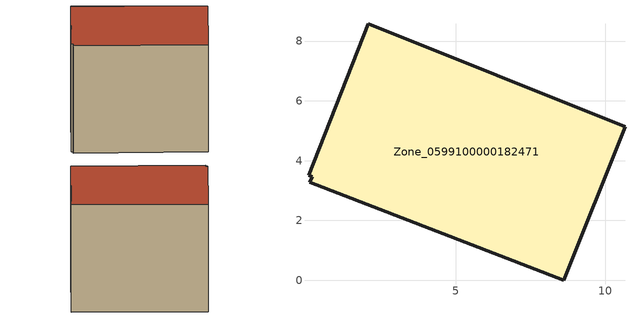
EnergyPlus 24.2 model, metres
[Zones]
Zone_0599100000182471
 floor ground (C_G): 0.11,3.28 0.19,3.46 0.08,3.51 2.08,8.58 10.66,5.13 8.61,0 z0.37
 wall outside (C_F): 8.61,0 10.66,5.13 2.08,8.58 0.08,3.51 0.19,3.46 0.11,3.28 8.61,0 z0.37:8.54
 roof outside (C_R): 0.19,3.46 0.11,3.28 8.61,0 10.66,5.13 2.08,8.58 0.08,3.51 z8.54
[BUILDING]
Pand.0599100000182471: North Axis=0; Terrain=City; Loads Convergence Tolerance Value=0.04; Temperature Convergence Tolerance Value=0.4; Solar Distribution=FullExterior; Maximum Number of Warmup Days=25; Minimum Number of Warmup Days=1
[Site:Location]
Rotterdam.The.Hague.AP_ZH_NLD Design_Conditions: Latitude=51.96; Longitude=4.45; Time Zone=1; Elevation=-4.5
[SITE:GROUNDTEMPERATURE:BUILDINGSURFACE]
18, 18, 18, 18, 18, 18, 18, 18, 18, 18, 18, 18
[MATERIAL] Thermal Absorptance=0.9; Solar Absorptance=0.7; Visible Absorptance=0.7
Name | Roughness | Thickness | Conductivity | Density | Specific Heat
G.TC.1965-1974 | MediumSmooth | 0.15 | 0.882353 | 540 | 1210
F.TC.1965-1974 | Rough | 0.3 | 0.697674 | 1920 | 840
R.TC.1965-1974 | MediumRough | 0.2 | 0.232558 | 1500 | 1000
[CONSTRUCTION]
C_G: G.TC.1965-1974
C_F: F.TC.1965-1974
C_R: R.TC.1965-1974
[ZONE]
Zone_0599100000182471: Type=1; Multiplier=1; Ceiling Height=Autocalculate; Volume=Autocalculate; Floor Area=autocalculate; Part of Total Floor Area=Yes
[ZONEINFILTRATION:DESIGNFLOWRATE]
Infil_Zone_0599100000182471: Zone or ZoneList or Space or SpaceList=Zone_0599100000182471; Schedule=AlwaysOn; Design Flow Rate Calculation Method=Flow/Area; Flow Rate per Floor Area=0.003; Constant Term Coefficient=1; Temperature Term Coefficient=0; Velocity Term Coefficient=0; Velocity Squared Term Coefficient=0
[HVACTEMPLATE:ZONE:IDEALLOADSAIRSYSTEM]
Zone_0599100000182471: Maximum Heating Supply Air Temperature=50; Minimum Cooling Supply Air Temperature=13; Maximum Heating Supply Air Humidity Ratio=0.0156; Minimum Cooling Supply Air Humidity Ratio=0.0077; Heating Limit=NoLimit; Cooling Limit=NoLimit; Dehumidification Control Type=ConstantSensibleHeatRatio; Cooling Sensible Heat Ratio=0.7; Dehumidification Setpoint=60; Humidification Control Type=None; Humidification Setpoint=30; Outdoor Air Method=None; Outdoor Air Flow Rate per Person=0.00944; Outdoor Air Flow Rate per Zone Floor Area=0; Outdoor Air Flow Rate per Zone=0; Demand Controlled Ventilation Type=None; Outdoor Air Economizer Type=NoEconomizer; Heat Recovery Type=None; Sensible Heat Recovery Effectiveness=0.7; Latent Heat Recovery Effectiveness=0.65
[ZONECONTROL:THERMOSTAT]
ThermostatControl_Zone_0599100000182471: Zone or ZoneList=Zone_0599100000182471; Control Type Schedule=DualSetpointControlType; Control 1=Thermostat_Zone_0599100000182471; Temperature Difference Between Cutout And Setpoint=0
[THERMOSTATSETPOINT:DUALSETPOINT]
Thermostat_Zone_0599100000182471: Heating Setpoint Temperature Schedule=HeatingSetpoint_Zone_0599100000182471; Cooling Setpoint Temperature Schedule=CoolingSetpoint_Zone_0599100000182471
[SCHEDULE:COMPACT]
HeatingSetpoint_Zone_0599100000182471: Through: 12/31, For: AllDays, Until: 24:00, 21
CoolingSetpoint_Zone_0599100000182471: Through: 12/31, For: AllDays, Until: 24:00, 24
DualSetpointControlType: Through: 12/31, For: AllDays, Until: 24:00, 4
AlwaysOn: Through: 12/31, For: AllDays, Until: 24:00, 1
